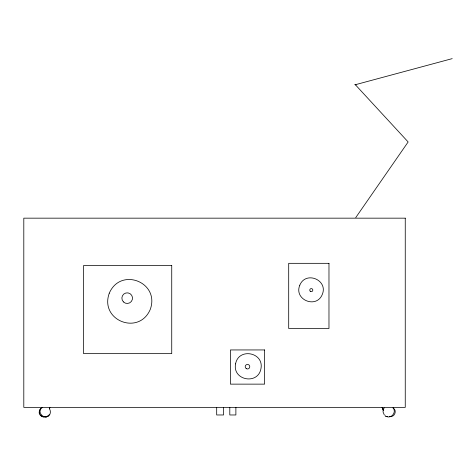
<?xml version="1.0" encoding="UTF-8"?>
<svg xmlns="http://www.w3.org/2000/svg" width="476" height="476" viewBox="0 0 476 476"><rect width="100%" height="100%" fill="white"/><g stroke="black" fill="none" stroke-linecap="round" stroke-linejoin="round"><path stroke-width="0.71" d="M49.427 409.473L49.915 407.373M49.349 408.729L49.724 407.313M40.073 409.527L39.579 410.788L39.627 413.471M383.454 409.164L384.18 407.89M355.768 217.556L408.146 141.961L355.346 84.722L452.2 58.637M40.847 408.283C33.457 418.065 53.092 421.064 50.034 409.788M49.212 414.703C45.101 421.177 35.896 411.972 42.138 407.611M48.338 415.649L46.035 417.03M386.286 416.488C391.367 418.91 396.776 412.222 393.117 407.849M43.245 416.488L44.548 416.488M45.851 416.488L47.802 416.488M387.589 416.488L385.429 416.488L384.965 415.185M389.416 416.488L390.844 416.488M389.564 416.333C394.461 417.88 397.585 410.348 393.027 407.98M354.691 84.532L356.006 84.912M43.352 417.071L41.007 415.768L40.163 414.709M384.215 414.745L383.085 412.055L383.079 410.586M383.341 410.627L382.18 407.373L383.424 409.979M382.18 407.373L383.353 409.973M235.882 407.373L235.882 414.971L229.801 414.971L229.801 407.373M223.53 407.373L223.53 414.971L216.687 414.971L216.687 407.373M235.572 363.878C232.258 380.324 257.974 385.233 260.949 368.721C264.257 352.282 238.547 347.373 235.572 363.878M109.284 293.198C99.329 320.342 138.831 336.05 150.237 309.483C160.186 282.339 120.684 266.631 109.284 293.198M299.797 285.201C293.627 299.731 316.403 309.132 322.276 294.477C328.446 279.947 305.669 270.546 299.797 285.201M405.255 218.163L23.8 218.163L23.8 407.373L405.255 407.373L405.255 218.163M328.975 263.329L288.7 263.329L288.7 328.494L328.975 328.494L328.975 263.329M171.735 265.501L83.592 265.501L83.592 353.65L171.735 353.65L171.735 265.501M264.608 349.943L230.414 349.943L230.414 384.138L264.608 384.138L264.608 349.943M123.433 301.915A5.319 5.319 0 0 0 132.334 299.529A5.319 5.319 0 0 0 125.819 293.014A5.319 5.319 0 0 0 123.433 301.915M246.354 368.668A2.279 2.279 0 0 0 249.775 366.693A2.279 2.279 0 0 0 246.354 364.717A2.279 2.279 0 0 0 246.354 368.668M310.215 291.199A1.517 1.517 0 0 0 312.762 290.515A1.517 1.517 0 0 0 310.899 288.652A1.517 1.517 0 0 0 310.215 291.199"/></g></svg>
